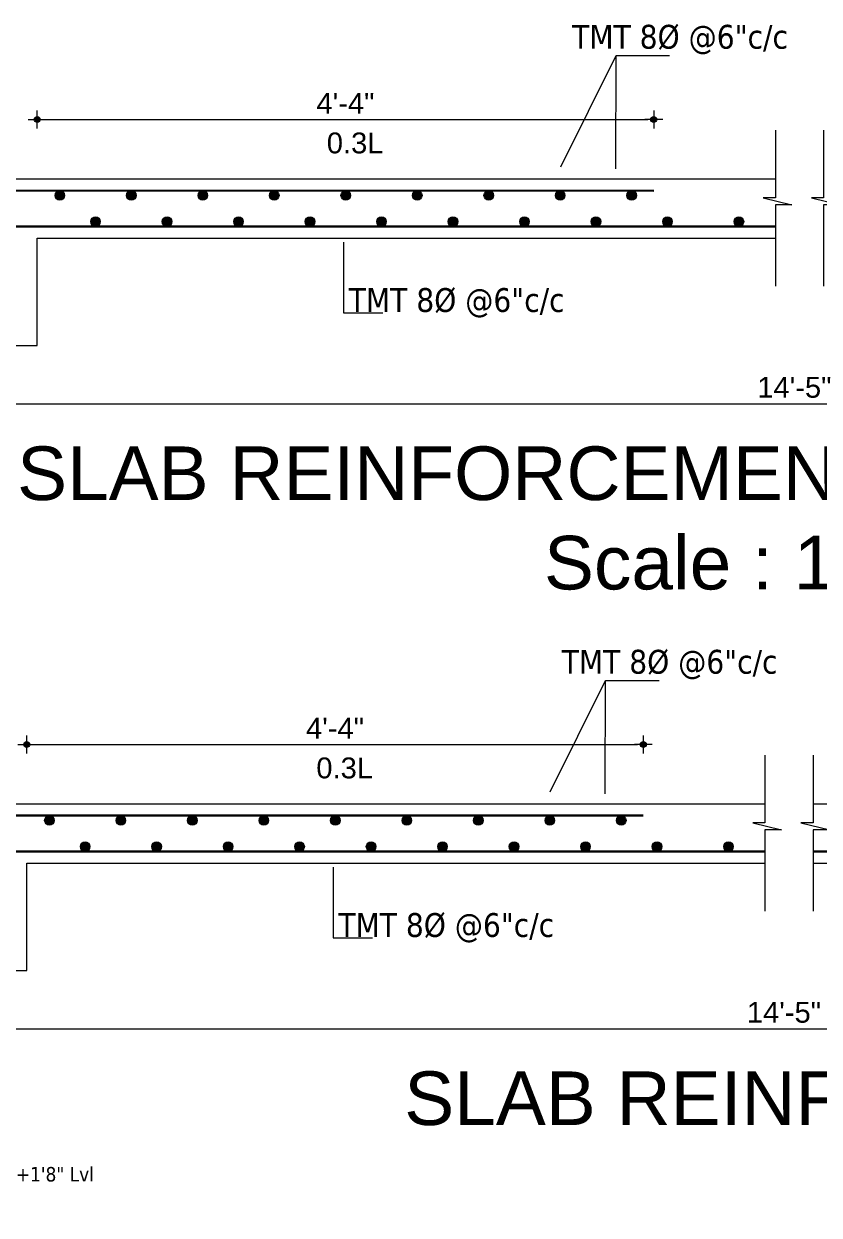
# Model space of a CAD drawing. Header units: inches. Extents: x 130993 to 274375, y -5108 to 103559.
# Drawn here: x 148175.9 to 148442.9, y 50567.3 to 50967.2 of the extents above; entities that cross this region are included whole.
import ezdxf

# ---------------------------------------------------------------- set-up
doc = ezdxf.new("R2010")
doc.units = ezdxf.units.IN
doc.header["$MEASUREMENT"] = 0
doc.header["$PDMODE"] = 2
doc.header["$PDSIZE"] = -3
for name, color, linetype, lineweight in [('DIM', 5, 'Continuous', 9), ('DIMENSION', 142, 'Continuous', 20), ('HATCH', 9, 'Continuous', 9), ('INDEX LINE', 4, 'Continuous', 13), ('ROD', 10, 'Continuous', 13), ('TEXT', 181, 'Continuous', 13)]:
    doc.layers.add(name, color=color, linetype=linetype, lineweight=lineweight)
doc.layers.add('ELEVATION', color=7, linetype='Continuous')
doc.styles.add('ramon', font='arial.ttf', dxfattribs={"height": 7})
doc.styles.get("Standard").update_dxf_attribs({"font": 'txt.shx', "height": 6})
doc.styles.add('STYLE1', font='arial.ttf')
doc.styles.add('TAHOMA', font='tahoma.ttf', dxfattribs={"height": 9})
doc.dimstyles.new('1.8', dxfattribs={"dimscale": 0, "dimtxt": 9, "dimasz": 1, "dimexe": 2, "dimexo": 9, "dimgap": 2, "dimtad": 1, "dimdec": 0, "dimzin": 3, "dimdsep": 46, "dimlunit": 4, "dimtxsty": 'TAHOMA', "dimblk": 'DIM', "dimcen": 3, "dimdle": 3, "dimse1": 1, "dimse2": 1, "dimclrd": 256, "dimclre": 256, "dimclrt": 7, "dimadec": 1, "dimazin": 2, "dimtfac": 1, "dimtdec": 0, "dimtix": 1, "dimtofl": 0, "dimtmove": 2, "dimatfit": 3, "dimldrblk": 'ARW', "dimfxl": 1, "dimfrac": 2, "dimtolj": 2, "dimtzin": 0, "dimarcsym": 0})
doc.dimstyles.new('s2', dxfattribs={"dimtxt": 6, "dimasz": 2, "dimexe": 6, "dimexo": 18, "dimgap": 1.9375, "dimtad": 1, "dimdec": 0, "dimlfac": 0.25, "dimzin": 3, "dimdsep": 46, "dimlunit": 4, "dimtxsty": 'ramon', "dimblk": 'dot 2', "dimcen": 0.09375, "dimse1": 1, "dimse2": 1, "dimclrd": 1, "dimclre": 1, "dimclrt": 256, "dimadec": 0, "dimazin": 0, "dimtfac": 0.75, "dimtdec": 0, "dimtix": 1, "dimtmove": 1, "dimatfit": 3, "dimldrblk": 'DOT', "dimfxl": 1, "dimtolj": 1, "dimtzin": 0, "dimlwd": 9, "dimlwe": 9, "dimarcsym": 0})

# ---------------------------------------------------------------- blocks, each defined once
blk = doc.blocks.new('dot1')
at = {"layer": 'HATCH'}
h = blk.add_hatch(color=256, dxfattribs=at)
edge = h.paths.add_edge_path()
edge.add_arc((0, 0), 1, 0, 360)
for p, q in [((3, 0), (-3, 0)), ((0, 3), (0, -3))]:
    blk.add_line(p, q, dxfattribs=at)
blk.add_circle((0, 0), 1, dxfattribs=at)
blk = doc.blocks.new('dot 2')
at = {"layer": 'HATCH', "xscale": 0.5, "yscale": 0.5, "zscale": 0.5}
blk.add_blockref('dot1', (0, 0), dxfattribs=at)
blk = doc.blocks.new('*D2897')
at = {"layer": 'Defpoints', "color": 0}
for p in [(4203.2, 1670.28), (4203.2, 1646.38), (3996.2, 1630.38)]:
    blk.add_point(p, dxfattribs=at)
at = {"layer": 'ELEVATION', "color": 1, "lineweight": 9}
blk.add_line((3998.2, 1670.28), (4201.2, 1670.28), dxfattribs=at)
at = {"layer": 'ELEVATION', "color": 1, "lineweight": 9, "xscale": 2, "yscale": 2, "zscale": 2, "rotation": 180}
blk.add_blockref('dot 2', (3996.2, 1670.28), dxfattribs=at)
at = {"layer": 'ELEVATION', "color": 1, "lineweight": 9, "xscale": 2, "yscale": 2, "zscale": 2}
blk.add_blockref('dot 2', (4203.2, 1670.28), dxfattribs=at)
at = {"layer": 'ELEVATION', "lineweight": 0, "insert": (4099.7, 1675.72), "char_height": 7, "attachment_point": 5, "style": 'ramon'}
blk.add_mtext('\\A1;4\'-4"', dxfattribs=at)
blk = doc.blocks.new('_Dot')
at = {"color": 0, "linetype": 'ByBlock', "lineweight": -2}
blk.add_line((-0.5, 0), (-1, 0), dxfattribs=at)
at = {"color": 0, "linetype": 'ByBlock', "const_width": 0.5}
blk.add_lwpolyline([(-0.25, 0, 1), (0.25, 0, 1)], format="xyb", close=True, dxfattribs=at)
blk = doc.blocks.new('ARW')
at = {"layer": 'INDEX LINE'}
blk.add_lwpolyline([(10, 0, 0, 6, 0), (0, 0, 0, 0, 0), (10, 0, 0, 0, 0)], format="xyseb", dxfattribs=at)
blk = doc.blocks.new('DIM')
at = {"layer": 'INDEX LINE'}
h = blk.add_hatch(color=256, dxfattribs=at)
h.paths.add_polyline_path([(0, 1.28), (0, 0), (1.28, 0, 0.414214)])
h.paths.add_polyline_path([(1.28, 0), (0, 0), (0, -1.28, 0.414214)])
h.paths.add_polyline_path([(0, 0), (-1.28, 0, 0.414214), (0, -1.28)])
h.paths.add_polyline_path([(0, 1.28, 0.414214), (-1.28, 0), (0, 0)])
for p, q in [((0, 6), (0, -6)), ((-6, 0), (6, 0))]:
    blk.add_line(p, q, dxfattribs=at)
blk.add_circle((0, 0), 1.28, dxfattribs=at)
blk = doc.blocks.new('*D2900')
at = {"layer": 'Defpoints', "color": 0}
for p in [(3978.19, 1594.38), (4522.66, 1594.38), (4522.66, 1574.81)]:
    blk.add_point(p, dxfattribs=at)
at = {"layer": 'ELEVATION', "color": 1, "lineweight": 9}
blk.add_line((3980.19, 1574.81), (4520.66, 1574.81), dxfattribs=at)
at = {"layer": 'ELEVATION', "color": 1, "lineweight": 9, "xscale": 2, "yscale": 2, "zscale": 2, "rotation": 180}
blk.add_blockref('dot 2', (3978.19, 1574.81), dxfattribs=at)
at = {"layer": 'ELEVATION', "color": 1, "lineweight": 9, "xscale": 2, "yscale": 2, "zscale": 2}
blk.add_blockref('dot 2', (4522.66, 1574.81), dxfattribs=at)
at = {"layer": 'ELEVATION', "lineweight": 0, "insert": (4250.42, 1580.32), "char_height": 7, "attachment_point": 5, "style": 'ramon'}
blk.add_mtext('\\A1;14{\\fArial Baltic|b0|i0|c186|p34;\'-}5{\\fArial Baltic|b0|i0|c186|p34;"}', dxfattribs=at)
blk = doc.blocks.new('*D833')
at = {"layer": 'Defpoints', "color": 0}
for p in [(158855.04, 48461.91), (158855.04, 48438.01), (158648.04, 48422.01)]:
    blk.add_point(p, dxfattribs=at)
at = {"layer": 'ELEVATION', "color": 1, "lineweight": 9}
blk.add_line((158650.04, 48461.91), (158853.04, 48461.91), dxfattribs=at)
at = {"layer": 'ELEVATION', "color": 1, "lineweight": 9, "xscale": 2, "yscale": 2, "zscale": 2, "rotation": 180}
blk.add_blockref('dot 2', (158648.04, 48461.91), dxfattribs=at)
at = {"layer": 'ELEVATION', "color": 1, "lineweight": 9, "xscale": 2, "yscale": 2, "zscale": 2}
blk.add_blockref('dot 2', (158855.04, 48461.91), dxfattribs=at)
at = {"layer": 'ELEVATION', "lineweight": 0, "insert": (158751.54, 48467.35), "char_height": 7, "attachment_point": 5, "style": 'ramon'}
blk.add_mtext('\\A1;4\'-4"', dxfattribs=at)
blk = doc.blocks.new('*D841')
at = {"layer": 'Defpoints', "color": 0}
for p in [(158630.03, 48386.01), (159174.5, 48386.01), (159174.5, 48366.44)]:
    blk.add_point(p, dxfattribs=at)
at = {"layer": 'ELEVATION', "color": 1, "lineweight": 9}
blk.add_line((158632.03, 48366.44), (159172.5, 48366.44), dxfattribs=at)
at = {"layer": 'ELEVATION', "color": 1, "lineweight": 9, "xscale": 2, "yscale": 2, "zscale": 2, "rotation": 180}
blk.add_blockref('dot 2', (158630.03, 48366.44), dxfattribs=at)
at = {"layer": 'ELEVATION', "color": 1, "lineweight": 9, "xscale": 2, "yscale": 2, "zscale": 2}
blk.add_blockref('dot 2', (159174.5, 48366.44), dxfattribs=at)
at = {"layer": 'ELEVATION', "lineweight": 0, "insert": (158902.26, 48371.95), "char_height": 7, "attachment_point": 5, "style": 'ramon'}
blk.add_mtext('\\A1;14{\\fArial Baltic|b0|i0|c186|p34;\'-}5{\\fArial Baltic|b0|i0|c186|p34;"}', dxfattribs=at)
blk = doc.blocks.new('s1')
at = {"layer": 'DIM', "linetype": 'ByBlock', "lineweight": 0}
h = blk.add_hatch(color=0, dxfattribs=at)
h.set_gradient(color1=(0, 0, 255), color2=(0, 0, 255), tint=1)
edge = h.paths.add_edge_path()
edge.add_arc((4003.8, 1644.78), 1.6, 0, 360)
h = blk.add_hatch(color=0, dxfattribs=at)
h.set_gradient(color1=(0, 0, 255), color2=(0, 0, 255), tint=1)
edge = h.paths.add_edge_path()
edge.add_arc((4027.8, 1644.78), 1.6, 0, 360)
h = blk.add_hatch(color=0, dxfattribs=at)
h.set_gradient(color1=(0, 0, 255), color2=(0, 0, 255), tint=1)
edge = h.paths.add_edge_path()
edge.add_arc((4051.8, 1644.78), 1.6, 0, 360)
h = blk.add_hatch(color=0, dxfattribs=at)
h.set_gradient(color1=(0, 0, 255), color2=(0, 0, 255), tint=1)
edge = h.paths.add_edge_path()
edge.add_arc((4075.8, 1644.78), 1.6, 0, 360)
h = blk.add_hatch(color=0, dxfattribs=at)
h.set_gradient(color1=(0, 0, 255), color2=(0, 0, 255), tint=1)
edge = h.paths.add_edge_path()
edge.add_arc((4099.8, 1644.78), 1.6, 0, 360)
h = blk.add_hatch(color=0, dxfattribs=at)
h.set_gradient(color1=(0, 0, 255), color2=(0, 0, 255), tint=1)
edge = h.paths.add_edge_path()
edge.add_arc((4123.8, 1644.78), 1.6, 0, 360)
h = blk.add_hatch(color=0, dxfattribs=at)
h.set_gradient(color1=(0, 0, 255), color2=(0, 0, 255), tint=1)
edge = h.paths.add_edge_path()
edge.add_arc((4147.8, 1644.78), 1.6, 0, 360)
h = blk.add_hatch(color=0, dxfattribs=at)
h.set_gradient(color1=(0, 0, 255), color2=(0, 0, 255), tint=1)
edge = h.paths.add_edge_path()
edge.add_arc((4171.8, 1644.78), 1.6, 0, 360)
h = blk.add_hatch(color=0, dxfattribs=at)
h.set_gradient(color1=(0, 0, 255), color2=(0, 0, 255), tint=1)
edge = h.paths.add_edge_path()
edge.add_arc((4195.8, 1644.78), 1.6, 0, 360)
h = blk.add_hatch(color=0, dxfattribs=at)
h.set_gradient(color1=(0, 0, 255), color2=(0, 0, 255), tint=1)
edge = h.paths.add_edge_path()
edge.add_arc((4015.8, 1635.98), 1.6, 0, 360)
h = blk.add_hatch(color=0, dxfattribs=at)
h.set_gradient(color1=(0, 0, 255), color2=(0, 0, 255), tint=1)
edge = h.paths.add_edge_path()
edge.add_arc((4039.8, 1635.98), 1.6, 0, 360)
h = blk.add_hatch(color=0, dxfattribs=at)
h.set_gradient(color1=(0, 0, 255), color2=(0, 0, 255), tint=1)
edge = h.paths.add_edge_path()
edge.add_arc((4063.8, 1635.98), 1.6, 0, 360)
h = blk.add_hatch(color=0, dxfattribs=at)
h.set_gradient(color1=(0, 0, 255), color2=(0, 0, 255), tint=1)
edge = h.paths.add_edge_path()
edge.add_arc((4087.8, 1635.98), 1.6, 0, 360)
h = blk.add_hatch(color=0, dxfattribs=at)
h.set_gradient(color1=(0, 0, 255), color2=(0, 0, 255), tint=1)
edge = h.paths.add_edge_path()
edge.add_arc((4111.8, 1635.98), 1.6, 0, 360)
h = blk.add_hatch(color=0, dxfattribs=at)
h.set_gradient(color1=(0, 0, 255), color2=(0, 0, 255), tint=1)
edge = h.paths.add_edge_path()
edge.add_arc((4135.8, 1635.98), 1.6, 0, 360)
h = blk.add_hatch(color=0, dxfattribs=at)
h.set_gradient(color1=(0, 0, 255), color2=(0, 0, 255), tint=1)
edge = h.paths.add_edge_path()
edge.add_arc((4159.8, 1635.98), 1.6, 0, 360)
h = blk.add_hatch(color=0, dxfattribs=at)
h.set_gradient(color1=(0, 0, 255), color2=(0, 0, 255), tint=1)
edge = h.paths.add_edge_path()
edge.add_arc((4183.8, 1635.98), 1.6, 0, 360)
h = blk.add_hatch(color=0, dxfattribs=at)
h.set_gradient(color1=(0, 0, 255), color2=(0, 0, 255), tint=1)
edge = h.paths.add_edge_path()
edge.add_arc((4207.8, 1635.98), 1.6, 0, 360)
h = blk.add_hatch(color=0, dxfattribs=at)
h.set_gradient(color1=(0, 0, 255), color2=(0, 0, 255), tint=1)
edge = h.paths.add_edge_path()
edge.add_arc((4231.8, 1635.98), 1.6, 0, 360)
at = {"layer": 'DIM', "color": 0, "linetype": 'ByBlock', "lineweight": 0}
for centre in [(4003.8, 1644.78), (4027.8, 1644.78), (4051.8, 1644.78), (4075.8, 1644.78), (4099.8, 1644.78), (4123.8, 1644.78), (4147.8, 1644.78), (4171.8, 1644.78), (4195.8, 1644.78), (4015.8, 1635.98), (4039.8, 1635.98), (4063.8, 1635.98), (4087.8, 1635.98), (4111.8, 1635.98), (4135.8, 1635.98), (4159.8, 1635.98), (4183.8, 1635.98), (4207.8, 1635.98), (4231.8, 1635.98)]:
    blk.add_circle(centre, 1.6, dxfattribs=at)
at = {"layer": 'DIMENSION'}
for points in [[(4244.03, 1666.69), (4244.03, 1643.98), (4239.92, 1643.98), (4249.61, 1641.63), (4244.03, 1641.63), (4244.03, 1614.31)], [(4260.25, 1666.69), (4260.25, 1643.98), (4256.14, 1643.98), (4265.83, 1641.63), (4260.25, 1641.63), (4260.25, 1614.31)]]:
    blk.add_lwpolyline(points, dxfattribs=at)
at = {"layer": 'ELEVATION', "linetype": 'Continuous', "lineweight": 13, "ltscale": 50}
for p, q in [((3704.77, 1650.38), (4244.03, 1650.38)), ((3704.77, 1650.38), (4244.03, 1650.38)), ((3704.77, 1650.38), (4244.03, 1650.38)), ((3704.77, 1650.38), (4244.03, 1650.38)), ((4260.25, 1650.38), (4782, 1650.38)), ((4260.25, 1650.38), (4782, 1650.38)), ((4260.25, 1650.38), (4782, 1650.38)), ((4260.25, 1650.38), (4782, 1650.38)), ((3996.2, 1630.38), (4244.03, 1630.38)), ((3996.2, 1594.38), (3996.2, 1630.38)), ((4260.25, 1630.38), (4504.31, 1630.38)), ((3960.18, 1594.38), (3996.2, 1594.38))]:
    blk.add_line(p, q, dxfattribs=at)
at = {"layer": 'ROD', "lineweight": 30}
for p, q in [((3761.37, 1646.49), (4203.2, 1646.38)), ((3704.77, 1634.38), (4244.03, 1634.38)), ((4260.25, 1634.38), (4782, 1634.38))]:
    blk.add_line(p, q, dxfattribs=at)
at = {"ltscale": 0.5, "insert": (4371.61, 1560.52), "char_height": 18, "width": 693.7882, "attachment_point": 2, "style": 'STYLE1'}
blk.add_mtext('{\\fArial Baltic|b0|i0|c186|p34;S\\fArial Baltic|b0|i0|c0|p34;LAB REINFORCEMENT SECTION AT X-X\\PScale : 1"=2\'-0"}', dxfattribs=at)
at = {"layer": 'ROD', "ltscale": 50, "insert": (4093.42, 1665.9), "char_height": 7, "width": 23.0776, "attachment_point": 1}
blk.add_mtext('{\\fArial Baltic|b0|i0|c0|p34;0.3L}', dxfattribs=at)
at = {"layer": 'TEXT', "ltscale": 20, "style": 'TAHOMA'}
for p in [(4175.81, 1694.04), (4100.82, 1605.67)]:
    blk.add_text('TMT 8%%C @6"c/c', height=8, dxfattribs=at).set_placement(p)
at = {"layer": 'ELEVATION', "lineweight": 0}
dim = blk.add_linear_dim(base=(4203.2, 1670.28), p1=(3996.2, 1630.38), p2=(4203.2, 1646.38), dimstyle='s2', dxfattribs=at)
dim.commit()
dim.dimension.update_dxf_attribs({"geometry": '*D2897', "text_midpoint": (4099.7, 1675.72)})
dim = blk.add_linear_dim(base=(4522.66, 1574.81), p1=(3978.19, 1594.38), p2=(4522.66, 1594.38), text='14{\\fArial Baltic|b0|i0|c186|p34;\'-}5{\\fArial Baltic|b0|i0|c186|p34;"}', dimstyle='s2', dxfattribs=at)
dim.commit()
dim.dimension.update_dxf_attribs({"geometry": '*D2900', "text_midpoint": (4250.42, 1580.32)})
at = {"layer": 'DIMENSION'}
for points in [[(4171.98, 1654.42), (4190.56, 1691.75), (4208.5, 1691.75)], [(4190.42, 1653.66), (4190.56, 1691.75), (4207.63, 1691.75)], [(4099.06, 1629.11), (4099.06, 1605.32), (4112.28, 1605.32)]]:
    blk.add_leader(points, dimstyle='1.8', override={"dimscale": 1, "dimtad": 0}, dxfattribs=at)
blk = doc.blocks.new('s2')
at = {"layer": 'DIM', "linetype": 'ByBlock', "lineweight": 0}
h = blk.add_hatch(color=0, dxfattribs=at)
h.set_gradient(color1=(0, 0, 255), color2=(0, 0, 255), tint=1)
edge = h.paths.add_edge_path()
edge.add_arc((3979.64, 1881.78), 1.6, 0, 360)
h = blk.add_hatch(color=0, dxfattribs=at)
h.set_gradient(color1=(0, 0, 255), color2=(0, 0, 255), tint=1)
edge = h.paths.add_edge_path()
edge.add_arc((4003.64, 1881.78), 1.6, 0, 360)
h = blk.add_hatch(color=0, dxfattribs=at)
h.set_gradient(color1=(0, 0, 255), color2=(0, 0, 255), tint=1)
edge = h.paths.add_edge_path()
edge.add_arc((4027.64, 1881.78), 1.6, 0, 360)
h = blk.add_hatch(color=0, dxfattribs=at)
h.set_gradient(color1=(0, 0, 255), color2=(0, 0, 255), tint=1)
edge = h.paths.add_edge_path()
edge.add_arc((4051.64, 1881.78), 1.6, 0, 360)
h = blk.add_hatch(color=0, dxfattribs=at)
h.set_gradient(color1=(0, 0, 255), color2=(0, 0, 255), tint=1)
edge = h.paths.add_edge_path()
edge.add_arc((4075.64, 1881.78), 1.6, 0, 360)
h = blk.add_hatch(color=0, dxfattribs=at)
h.set_gradient(color1=(0, 0, 255), color2=(0, 0, 255), tint=1)
edge = h.paths.add_edge_path()
edge.add_arc((4099.64, 1881.78), 1.6, 0, 360)
h = blk.add_hatch(color=0, dxfattribs=at)
h.set_gradient(color1=(0, 0, 255), color2=(0, 0, 255), tint=1)
edge = h.paths.add_edge_path()
edge.add_arc((4123.64, 1881.78), 1.6, 0, 360)
h = blk.add_hatch(color=0, dxfattribs=at)
h.set_gradient(color1=(0, 0, 255), color2=(0, 0, 255), tint=1)
edge = h.paths.add_edge_path()
edge.add_arc((4147.64, 1881.78), 1.6, 0, 360)
h = blk.add_hatch(color=0, dxfattribs=at)
h.set_gradient(color1=(0, 0, 255), color2=(0, 0, 255), tint=1)
edge = h.paths.add_edge_path()
edge.add_arc((4171.64, 1881.78), 1.6, 0, 360)
h = blk.add_hatch(color=0, dxfattribs=at)
h.set_gradient(color1=(0, 0, 255), color2=(0, 0, 255), tint=1)
edge = h.paths.add_edge_path()
edge.add_arc((3991.64, 1872.98), 1.6, 0, 360)
h = blk.add_hatch(color=0, dxfattribs=at)
h.set_gradient(color1=(0, 0, 255), color2=(0, 0, 255), tint=1)
edge = h.paths.add_edge_path()
edge.add_arc((4015.64, 1872.98), 1.6, 0, 360)
h = blk.add_hatch(color=0, dxfattribs=at)
h.set_gradient(color1=(0, 0, 255), color2=(0, 0, 255), tint=1)
edge = h.paths.add_edge_path()
edge.add_arc((4039.64, 1872.98), 1.6, 0, 360)
h = blk.add_hatch(color=0, dxfattribs=at)
h.set_gradient(color1=(0, 0, 255), color2=(0, 0, 255), tint=1)
edge = h.paths.add_edge_path()
edge.add_arc((4063.64, 1872.98), 1.6, 0, 360)
h = blk.add_hatch(color=0, dxfattribs=at)
h.set_gradient(color1=(0, 0, 255), color2=(0, 0, 255), tint=1)
edge = h.paths.add_edge_path()
edge.add_arc((4087.64, 1872.98), 1.6, 0, 360)
h = blk.add_hatch(color=0, dxfattribs=at)
h.set_gradient(color1=(0, 0, 255), color2=(0, 0, 255), tint=1)
edge = h.paths.add_edge_path()
edge.add_arc((4111.64, 1872.98), 1.6, 0, 360)
h = blk.add_hatch(color=0, dxfattribs=at)
h.set_gradient(color1=(0, 0, 255), color2=(0, 0, 255), tint=1)
edge = h.paths.add_edge_path()
edge.add_arc((4135.64, 1872.98), 1.6, 0, 360)
h = blk.add_hatch(color=0, dxfattribs=at)
h.set_gradient(color1=(0, 0, 255), color2=(0, 0, 255), tint=1)
edge = h.paths.add_edge_path()
edge.add_arc((4159.64, 1872.98), 1.6, 0, 360)
h = blk.add_hatch(color=0, dxfattribs=at)
h.set_gradient(color1=(0, 0, 255), color2=(0, 0, 255), tint=1)
edge = h.paths.add_edge_path()
edge.add_arc((4183.64, 1872.98), 1.6, 0, 360)
h = blk.add_hatch(color=0, dxfattribs=at)
h.set_gradient(color1=(0, 0, 255), color2=(0, 0, 255), tint=1)
edge = h.paths.add_edge_path()
edge.add_arc((4207.64, 1872.98), 1.6, 0, 360)
at = {"layer": 'DIM', "color": 0, "linetype": 'ByBlock', "lineweight": 0}
for centre in [(3979.64, 1881.78), (4003.64, 1881.78), (4027.64, 1881.78), (4051.64, 1881.78), (4075.64, 1881.78), (4099.64, 1881.78), (4123.64, 1881.78), (4147.64, 1881.78), (4171.64, 1881.78), (3991.64, 1872.98), (4015.64, 1872.98), (4039.64, 1872.98), (4063.64, 1872.98), (4087.64, 1872.98), (4111.64, 1872.98), (4135.64, 1872.98), (4159.64, 1872.98), (4183.64, 1872.98), (4207.64, 1872.98)]:
    blk.add_circle(centre, 1.6, dxfattribs=at)
at = {"layer": 'DIMENSION'}
for points in [[(4219.87, 1903.69), (4219.87, 1880.98), (4215.76, 1880.98), (4225.45, 1878.63), (4219.87, 1878.63), (4219.87, 1851.31)], [(4236.09, 1903.69), (4236.09, 1880.98), (4231.98, 1880.98), (4241.67, 1878.63), (4236.09, 1878.63), (4236.09, 1851.31)]]:
    blk.add_lwpolyline(points, dxfattribs=at)
at = {"layer": 'ELEVATION', "linetype": 'Continuous', "lineweight": 13, "ltscale": 50}
for p, q in [((3680.62, 1887.38), (4219.87, 1887.38)), ((3680.62, 1887.38), (4219.87, 1887.38)), ((3680.62, 1887.38), (4219.87, 1887.38)), ((3680.62, 1887.38), (4219.87, 1887.38)), ((3972.04, 1867.38), (4219.87, 1867.38)), ((3972.04, 1831.38), (3972.04, 1867.38)), ((3936.03, 1831.38), (3972.04, 1831.38))]:
    blk.add_line(p, q, dxfattribs=at)
at = {"layer": 'ROD', "lineweight": 30}
for p, q in [((3737.22, 1883.49), (4179.04, 1883.38)), ((3680.62, 1871.38), (4219.87, 1871.38))]:
    blk.add_line(p, q, dxfattribs=at)
at = {"ltscale": 0.5, "insert": (4227.95, 1797.52), "char_height": 18, "width": 693.7882, "attachment_point": 2, "style": 'STYLE1'}
blk.add_mtext('{\\fArial Baltic|b0|i0|c186|p34;S\\fArial Baltic|b0|i0|c0|p34;LAB REINFORCEMENT SECTION AT X1-X1\\PScale : 1"=2\'-0"}', dxfattribs=at)
at = {"layer": 'ROD', "ltscale": 50, "insert": (4069.27, 1902.9), "char_height": 7, "width": 23.0776, "attachment_point": 1}
blk.add_mtext('{\\fArial Baltic|b0|i0|c0|p34;0.3L}', dxfattribs=at)
at = {"layer": 'TEXT', "ltscale": 20, "style": 'TAHOMA'}
for p in [(4151.65, 1931.04), (4076.66, 1842.67)]:
    blk.add_text('TMT 8%%C @6"c/c', height=8, dxfattribs=at).set_placement(p)
at = {"layer": 'ELEVATION', "lineweight": 0}
dim = blk.add_linear_dim(base=(4179.04, 1907.28), p1=(3972.04, 1867.38), p2=(4179.04, 1883.38), dimstyle='s2', dxfattribs=at)
dim.commit()
dim.dimension.update_dxf_attribs({"geometry": '*D833', "text_midpoint": (4075.54, 1912.72), "insert": (-154676, -46554.63)})
dim = blk.add_linear_dim(base=(4498.5, 1811.81), p1=(3954.04, 1831.38), p2=(4498.5, 1831.38), text='14{\\fArial Baltic|b0|i0|c186|p34;\'-}5{\\fArial Baltic|b0|i0|c186|p34;"}', dimstyle='s2', dxfattribs=at)
dim.commit()
dim.dimension.update_dxf_attribs({"geometry": '*D841', "text_midpoint": (4226.27, 1817.32), "insert": (-154676, -46554.63)})
at = {"layer": 'DIMENSION'}
for points in [[(4147.82, 1891.42), (4166.41, 1928.75), (4184.34, 1928.75)], [(4166.27, 1890.66), (4166.41, 1928.75), (4183.48, 1928.75)], [(4074.9, 1866.11), (4074.9, 1842.32), (4088.12, 1842.32)]]:
    blk.add_leader(points, dimstyle='1.8', override={"dimscale": 1, "dimtad": 0}, dxfattribs=at)

msp = doc.modelspace()

# ---------------------------------------------------------------- block references
at = {"layer": 'DIMENSION'}
for name, p in [('s2', (144208.33, 49027.84)), ('s1', (144180.67, 49055.04))]:
    msp.add_blockref(name, p, dxfattribs=at)

# ---------------------------------------------------------------- texts
at = {"layer": 'TEXT', "style": 'TAHOMA'}
msp.add_text('5th FL lvl.+1\'8" Lvl', height=4.85, dxfattribs=at).set_placement((148145.16, 50578.61))

doc.saveas('drawing.dxf')
